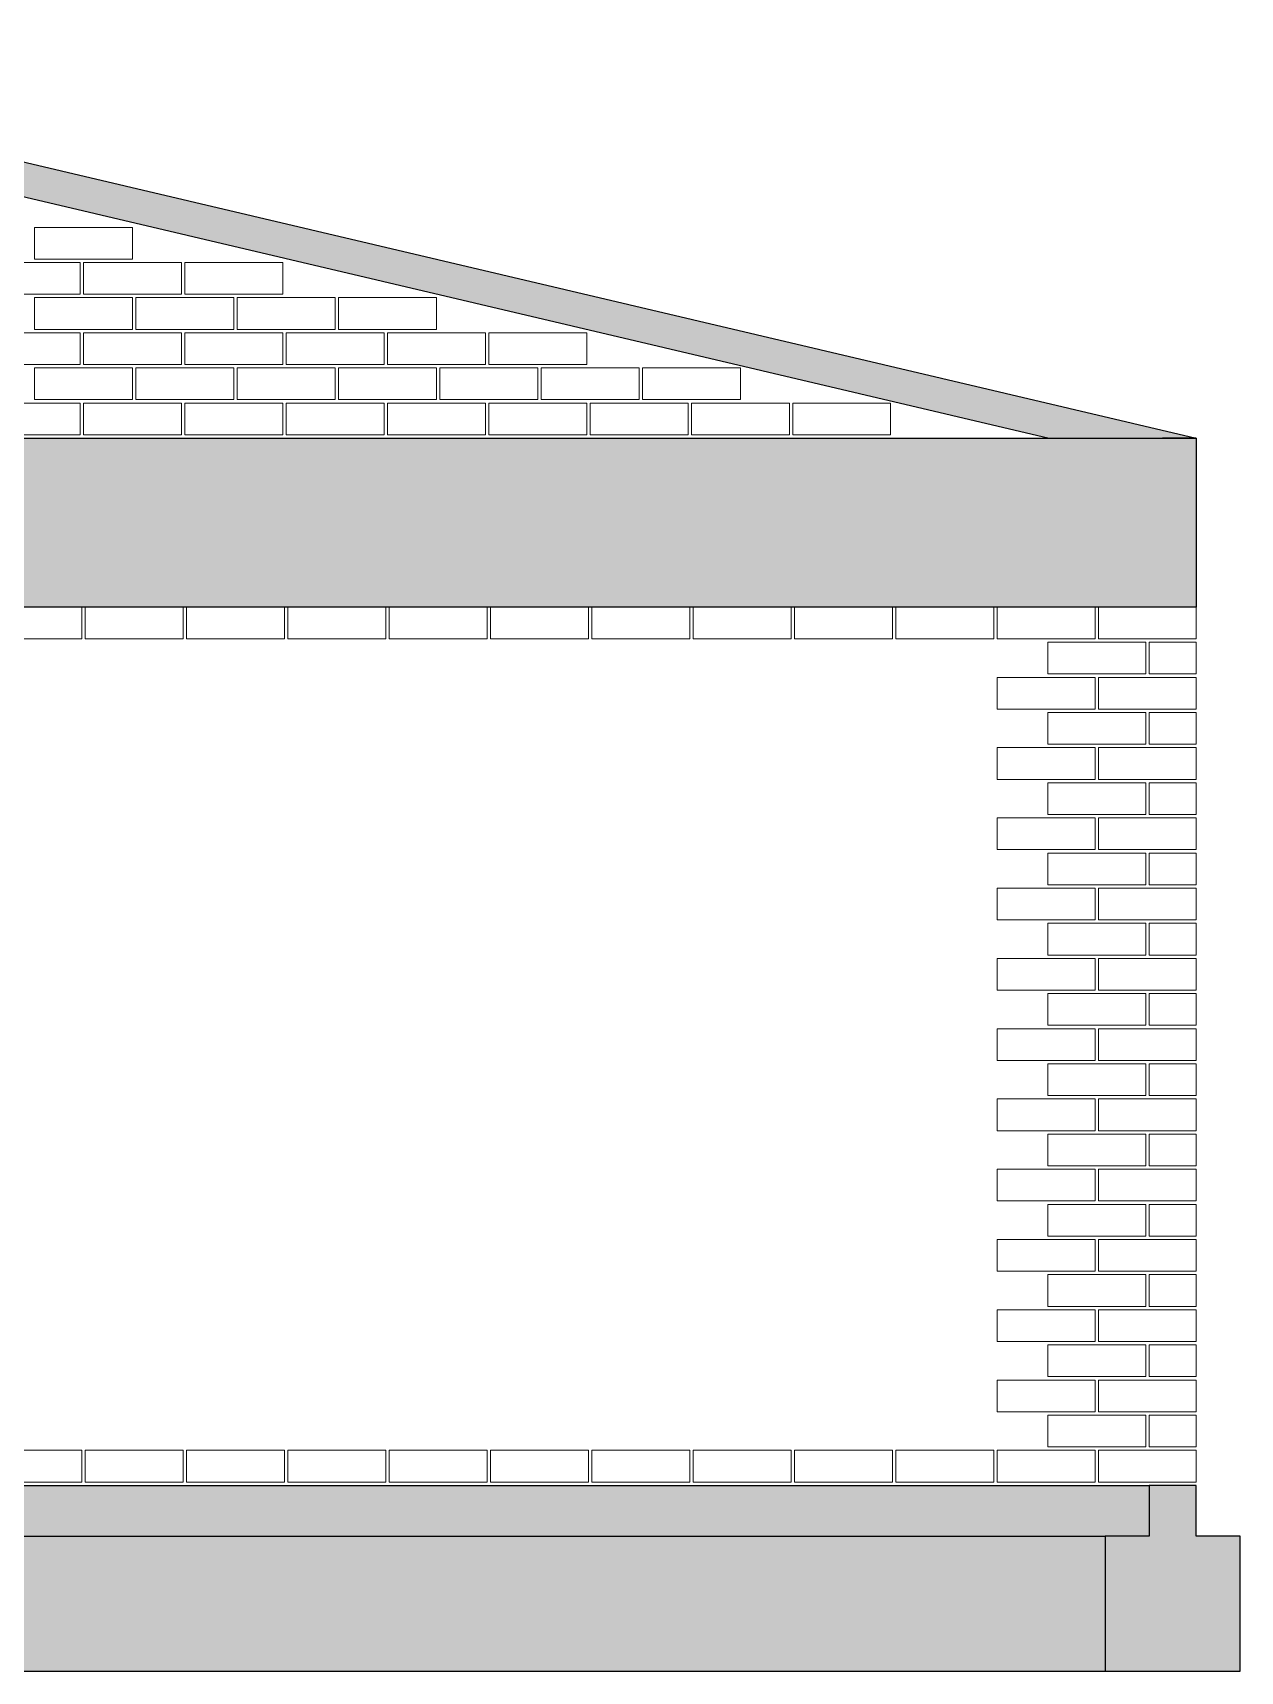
# Model space of a CAD drawing. Header units: centimetres. Extents: x 7771 to 8816, y 2844 to 3540.
# Drawn here: x 8458.6 to 8816.1, y 2843.9 to 3328.9 of the extents above; entities that cross this region are included whole.
import ezdxf

# ---------------------------------------------------------------- set-up
doc = ezdxf.new("R2010")
doc.units = ezdxf.units.CM
doc.layers.add('Cadena', color=8, linetype='Continuous')
doc.layers.add('Fundaciones', color=251, linetype='Continuous')
doc.layers.add('Ceramico 1.0', color=7, linetype='Continuous', lineweight=5, true_color=0xc73200)
pattern_1 = [(50, (2632.574, 11.806), (36.43693, -3.18782), [3.81, -41.91]), (355, (2632.574, 11.806), (-7.04868, 38.21137), [3.048, -33.52812]), (100.45144, (2635.61, 11.54), (29.38825, 35.02355), [3.238, -35.61805]), (46.1842, (2632.574, 21.966), (54.2158, -8.40847), [5.715, -62.865]), (96.6356, (2637.09, 21.265), (47.48083, 49.48522), [4.857, -53.4271]), (351.18415, (2632.574, 21.966), (47.48083, 49.48522), [4.572, -50.29195]), (21, (2637.654, 19.426), (30.32288, -20.45304), [3.81, -41.91]), (326, (2637.654, 19.426), (12.3604, 36.8376), [3.048, -33.528]), (71.45144, (2640.18, 17.72), (42.68328, 16.38455), [3.238, -35.61799]), (37.5, (2632.574, 11.806), (0.61772, 16.911008), [0, -33.1216, 0, -34.036, 0, -33.655]), (7.5, (2632.574, 11.806), (13.363933, 20.036115), [0, -19.4056, 0, -32.3596, 0, -12.827]), (327.5, (2621.245, 11.806), (27.11812, -1.14575), [0, -12.7, 0, -39.624, 0, -52.578]), (317.5, (2616.165, 11.806), (29.62584, 5.0853), [0, -16.51, 0, -26.3144, 0, -37.338])]

msp = doc.modelspace()

# ---------------------------------------------------------------- hatches: boundary and pattern name
at = {"layer": 'Cadena'}
h = msp.add_hatch(dxfattribs=at)
h.set_pattern_fill('AR-CONC', color=256, scale=0.2)
h.set_pattern_definition(pattern_1)
h.paths.add_polyline_path([(8293.626, 3318.587), (8759.506, 3208.861), (8803.126, 3208.861), (8293.626, 3328.861), (7784.126, 3208.861), (7794.126, 3208.861), (7827.746, 3208.861)])
h = msp.add_hatch(dxfattribs=at)
h.set_pattern_fill('AR-CONC', color=256, scale=0.2)
h.set_pattern_definition(pattern_1)
h.paths.add_polyline_path([(8803.126, 3208.861), (7784.126, 3208.861), (7784.126, 3158.861), (7799.626, 3158.861), (7799.626, 3158.861), (7828.626, 3158.861), (7829.626, 3158.861), (7829.626, 3158.861), (7858.626, 3158.861), (8803.126, 3158.861)])
at = {"layer": 'Fundaciones'}
h = msp.add_hatch(dxfattribs=at)
h.set_pattern_fill('AR-CONC', color=256, scale=0.2)
h.set_pattern_definition(pattern_1)
h.paths.add_polyline_path([(8776.125, 2883.861), (7811.125, 2883.861), (7811.125, 2843.861), (8776.125, 2843.861)])
h.paths.add_polyline_path([(7811.125, 2883.861), (7798.125, 2883.861), (7798.125, 2898.861), (7784.125, 2898.861), (7784.125, 2883.861), (7771.125, 2883.861), (7771.125, 2843.861), (7791.125, 2843.861), (7811.125, 2843.861)])
h.paths.add_polyline_path([(8816.125, 2883.861), (8803.125, 2883.861), (8803.125, 2898.861), (8789.125, 2898.861), (8789.125, 2883.861), (8776.125, 2883.861), (8776.125, 2843.861), (8796.125, 2843.861), (8816.125, 2843.861)])
h.paths.add_polyline_path([(8789.125, 2898.861), (7798.125, 2898.861), (7798.125, 2883.861), (7811.125, 2883.861), (8776.125, 2883.861), (8789.125, 2883.861)])

# ---------------------------------------------------------------- linework, layer by layer
at = {"layer": 'Cadena'}
for p, q in [((8293.626, 3328.861), (8803.126, 3208.861)), ((8293.626, 3318.587), (8759.506, 3208.861)), ((7784.126, 3208.861), (8803.126, 3208.861)), ((8803.126, 3208.861), (8793.126, 3208.861)), ((8803.126, 3208.861), (8803.126, 3158.861)), ((8803.126, 3158.861), (7784.126, 3158.861))]:
    msp.add_line(p, q, dxfattribs=at)
at = {"layer": 'Ceramico 1.0'}
for points in [[(8459.126, 3271.261), (8459.126, 3261.861), (8488.126, 3261.861), (8488.126, 3271.261)], [(8443.626, 3260.861), (8443.626, 3251.461), (8472.626, 3251.461), (8472.626, 3260.861)], [(8473.626, 3260.861), (8473.626, 3251.461), (8502.626, 3251.461), (8502.626, 3260.861)], [(8503.626, 3260.861), (8503.626, 3251.461), (8532.626, 3251.461), (8532.626, 3260.861)], [(8459.126, 3250.461), (8459.126, 3241.061), (8488.126, 3241.061), (8488.126, 3250.461)], [(8489.126, 3250.461), (8489.126, 3241.061), (8518.126, 3241.061), (8518.126, 3250.461)], [(8519.126, 3250.461), (8519.126, 3241.061), (8548.126, 3241.061), (8548.126, 3250.461)], [(8549.126, 3250.461), (8549.126, 3241.061), (8578.126, 3241.061), (8578.126, 3250.461)], [(8443.626, 3240.061), (8443.626, 3230.661), (8472.626, 3230.661), (8472.626, 3240.061)], [(8473.626, 3240.061), (8473.626, 3230.661), (8502.626, 3230.661), (8502.626, 3240.061)], [(8503.626, 3240.061), (8503.626, 3230.661), (8532.626, 3230.661), (8532.626, 3240.061)], [(8533.626, 3240.061), (8533.626, 3230.661), (8562.626, 3230.661), (8562.626, 3240.061)], [(8563.626, 3240.061), (8563.626, 3230.661), (8592.626, 3230.661), (8592.626, 3240.061)], [(8593.626, 3240.061), (8593.626, 3230.661), (8622.626, 3230.661), (8622.626, 3240.061)], [(8459.126, 3229.661), (8459.126, 3220.261), (8488.126, 3220.261), (8488.126, 3229.661)], [(8489.126, 3229.661), (8489.126, 3220.261), (8518.126, 3220.261), (8518.126, 3229.661)], [(8519.126, 3229.661), (8519.126, 3220.261), (8548.126, 3220.261), (8548.126, 3229.661)], [(8549.126, 3229.661), (8549.126, 3220.261), (8578.126, 3220.261), (8578.126, 3229.661)], [(8579.126, 3229.661), (8579.126, 3220.261), (8608.126, 3220.261), (8608.126, 3229.661)], [(8609.126, 3229.661), (8609.126, 3220.261), (8638.126, 3220.261), (8638.126, 3229.661)], [(8639.126, 3229.661), (8639.126, 3220.261), (8668.126, 3220.261), (8668.126, 3229.661)], [(8443.626, 3219.261), (8443.626, 3209.861), (8472.626, 3209.861), (8472.626, 3219.261)], [(8473.626, 3219.261), (8473.626, 3209.861), (8502.626, 3209.861), (8502.626, 3219.261)], [(8503.626, 3219.261), (8503.626, 3209.861), (8532.626, 3209.861), (8532.626, 3219.261)], [(8533.626, 3219.261), (8533.626, 3209.861), (8562.626, 3209.861), (8562.626, 3219.261)], [(8563.626, 3219.261), (8563.626, 3209.861), (8592.626, 3209.861), (8592.626, 3219.261)], [(8593.626, 3219.261), (8593.626, 3209.861), (8622.626, 3209.861), (8622.626, 3219.261)], [(8623.626, 3219.261), (8623.626, 3209.861), (8652.626, 3209.861), (8652.626, 3219.261)], [(8653.626, 3219.261), (8653.626, 3209.861), (8682.626, 3209.861), (8682.626, 3219.261)], [(8683.626, 3219.261), (8683.626, 3209.861), (8712.626, 3209.861), (8712.626, 3219.261)], [(8473.125, 3158.861), (8473.125, 3149.461), (8444.125, 3149.461), (8444.125, 3158.861)], [(8503.125, 3158.861), (8503.125, 3149.461), (8474.125, 3149.461), (8474.125, 3158.861)], [(8533.125, 3158.861), (8533.125, 3149.461), (8504.125, 3149.461), (8504.125, 3158.861)], [(8563.125, 3158.861), (8563.125, 3149.461), (8534.125, 3149.461), (8534.125, 3158.861)], [(8593.125, 3158.861), (8593.125, 3149.461), (8564.125, 3149.461), (8564.125, 3158.861)], [(8623.125, 3158.861), (8623.125, 3149.461), (8594.125, 3149.461), (8594.125, 3158.861)], [(8653.125, 3158.861), (8653.125, 3149.461), (8624.125, 3149.461), (8624.125, 3158.861)], [(8683.125, 3158.861), (8683.125, 3149.461), (8654.125, 3149.461), (8654.125, 3158.861)], [(8713.125, 3158.861), (8713.125, 3149.461), (8684.125, 3149.461), (8684.125, 3158.861)], [(8743.125, 3158.861), (8743.125, 3149.461), (8714.125, 3149.461), (8714.125, 3158.861)], [(8744.126, 3158.861), (8744.126, 3149.461), (8773.126, 3149.461), (8773.126, 3158.861)], [(8774.126, 3158.861), (8774.126, 3149.461), (8803.126, 3149.461), (8803.126, 3158.861)], [(8759.126, 3148.461), (8759.126, 3139.061), (8788.126, 3139.061), (8788.126, 3148.461)], [(8789.126, 3148.461), (8789.126, 3139.061), (8803.126, 3139.061), (8803.126, 3148.461)], [(8744.126, 3138.061), (8744.126, 3128.661), (8773.126, 3128.661), (8773.126, 3138.061)], [(8774.126, 3138.061), (8774.126, 3128.661), (8803.126, 3128.661), (8803.126, 3138.061)], [(8759.126, 3127.661), (8759.126, 3118.261), (8788.126, 3118.261), (8788.126, 3127.661)], [(8789.126, 3127.661), (8789.126, 3118.261), (8803.126, 3118.261), (8803.126, 3127.661)], [(8744.126, 3117.261), (8744.126, 3107.861), (8773.126, 3107.861), (8773.126, 3117.261)], [(8774.126, 3117.261), (8774.126, 3107.861), (8803.126, 3107.861), (8803.126, 3117.261)], [(8759.126, 3106.861), (8759.126, 3097.461), (8788.126, 3097.461), (8788.126, 3106.861)], [(8789.126, 3106.861), (8789.126, 3097.461), (8803.126, 3097.461), (8803.126, 3106.861)], [(8744.126, 3096.461), (8744.126, 3087.061), (8773.126, 3087.061), (8773.126, 3096.461)], [(8774.126, 3096.461), (8774.126, 3087.061), (8803.126, 3087.061), (8803.126, 3096.461)], [(8759.126, 3086.061), (8759.126, 3076.661), (8788.126, 3076.661), (8788.126, 3086.061)], [(8789.126, 3086.061), (8789.126, 3076.661), (8803.126, 3076.661), (8803.126, 3086.061)], [(8744.126, 3075.661), (8744.126, 3066.261), (8773.126, 3066.261), (8773.126, 3075.661)], [(8774.126, 3075.661), (8774.126, 3066.261), (8803.126, 3066.261), (8803.126, 3075.661)], [(8759.126, 3065.261), (8759.126, 3055.861), (8788.126, 3055.861), (8788.126, 3065.261)], [(8789.126, 3065.261), (8789.126, 3055.861), (8803.126, 3055.861), (8803.126, 3065.261)], [(8744.126, 3054.861), (8744.126, 3045.461), (8773.126, 3045.461), (8773.126, 3054.861)], [(8774.126, 3054.861), (8774.126, 3045.461), (8803.126, 3045.461), (8803.126, 3054.861)], [(8759.126, 3044.461), (8759.126, 3035.061), (8788.126, 3035.061), (8788.126, 3044.461)], [(8789.126, 3044.461), (8789.126, 3035.061), (8803.126, 3035.061), (8803.126, 3044.461)], [(8744.126, 3034.061), (8744.126, 3024.661), (8773.126, 3024.661), (8773.126, 3034.061)], [(8774.126, 3034.061), (8774.126, 3024.661), (8803.126, 3024.661), (8803.126, 3034.061)], [(8759.126, 3023.661), (8759.126, 3014.261), (8788.126, 3014.261), (8788.126, 3023.661)], [(8789.126, 3023.661), (8789.126, 3014.261), (8803.126, 3014.261), (8803.126, 3023.661)], [(8744.126, 3013.261), (8744.126, 3003.861), (8773.126, 3003.861), (8773.126, 3013.261)], [(8774.126, 3013.261), (8774.126, 3003.861), (8803.126, 3003.861), (8803.126, 3013.261)], [(8759.126, 3002.861), (8759.126, 2993.461), (8788.126, 2993.461), (8788.126, 3002.861)], [(8789.126, 3002.861), (8789.126, 2993.461), (8803.126, 2993.461), (8803.126, 3002.861)], [(8744.126, 2992.461), (8744.126, 2983.061), (8773.126, 2983.061), (8773.126, 2992.461)], [(8774.126, 2992.461), (8774.126, 2983.061), (8803.126, 2983.061), (8803.126, 2992.461)], [(8759.126, 2982.061), (8759.126, 2972.661), (8788.126, 2972.661), (8788.126, 2982.061)], [(8789.126, 2982.061), (8789.126, 2972.661), (8803.126, 2972.661), (8803.126, 2982.061)], [(8744.126, 2971.661), (8744.126, 2962.261), (8773.126, 2962.261), (8773.126, 2971.661)], [(8774.126, 2971.661), (8774.126, 2962.261), (8803.126, 2962.261), (8803.126, 2971.661)], [(8759.126, 2961.261), (8759.126, 2951.861), (8788.126, 2951.861), (8788.126, 2961.261)], [(8789.126, 2961.261), (8789.126, 2951.861), (8803.126, 2951.861), (8803.126, 2961.261)], [(8744.126, 2950.861), (8744.126, 2941.461), (8773.126, 2941.461), (8773.126, 2950.861)], [(8774.126, 2950.861), (8774.126, 2941.461), (8803.126, 2941.461), (8803.126, 2950.861)], [(8759.126, 2940.461), (8759.126, 2931.061), (8788.126, 2931.061), (8788.126, 2940.461)], [(8789.126, 2940.461), (8789.126, 2931.061), (8803.126, 2931.061), (8803.126, 2940.461)], [(8744.126, 2930.061), (8744.126, 2920.661), (8773.126, 2920.661), (8773.126, 2930.061)], [(8774.126, 2930.061), (8774.126, 2920.661), (8803.126, 2920.661), (8803.126, 2930.061)], [(8759.126, 2919.661), (8759.126, 2910.261), (8788.126, 2910.261), (8788.126, 2919.661)], [(8789.126, 2919.661), (8789.126, 2910.261), (8803.126, 2910.261), (8803.126, 2919.661)], [(8473.125, 2909.261), (8473.125, 2899.861), (8444.125, 2899.861), (8444.125, 2909.261)], [(8503.125, 2909.261), (8503.125, 2899.861), (8474.125, 2899.861), (8474.125, 2909.261)], [(8533.125, 2909.261), (8533.125, 2899.861), (8504.125, 2899.861), (8504.125, 2909.261)], [(8563.125, 2909.261), (8563.125, 2899.861), (8534.125, 2899.861), (8534.125, 2909.261)], [(8593.125, 2909.261), (8593.125, 2899.861), (8564.125, 2899.861), (8564.125, 2909.261)], [(8623.125, 2909.261), (8623.125, 2899.861), (8594.125, 2899.861), (8594.125, 2909.261)], [(8653.125, 2909.261), (8653.125, 2899.861), (8624.125, 2899.861), (8624.125, 2909.261)], [(8683.125, 2909.261), (8683.125, 2899.861), (8654.125, 2899.861), (8654.125, 2909.261)], [(8713.125, 2909.261), (8713.125, 2899.861), (8684.125, 2899.861), (8684.125, 2909.261)], [(8743.125, 2909.261), (8743.125, 2899.861), (8714.125, 2899.861), (8714.125, 2909.261)], [(8744.126, 2909.261), (8744.126, 2899.861), (8773.126, 2899.861), (8773.126, 2909.261)], [(8774.126, 2909.261), (8774.126, 2899.861), (8803.126, 2899.861), (8803.126, 2909.261)]]:
    msp.add_lwpolyline(points, close=True, dxfattribs=at)
at = {"layer": 'Fundaciones'}
for p, q in [((7798.125, 2898.861), (8789.125, 2898.861)), ((7811.125, 2883.861), (8776.125, 2883.861)), ((7791.125, 2843.861), (8796.125, 2843.861))]:
    msp.add_line(p, q, dxfattribs=at)
msp.add_lwpolyline([(8776.125, 2883.861), (8776.125, 2843.861), (8796.125, 2843.861), (8816.125, 2843.861), (8816.125, 2883.861), (8803.125, 2883.861), (8803.125, 2898.861), (8789.125, 2898.861), (8789.125, 2883.861)], close=True, dxfattribs=at)

doc.saveas('drawing.dxf')
